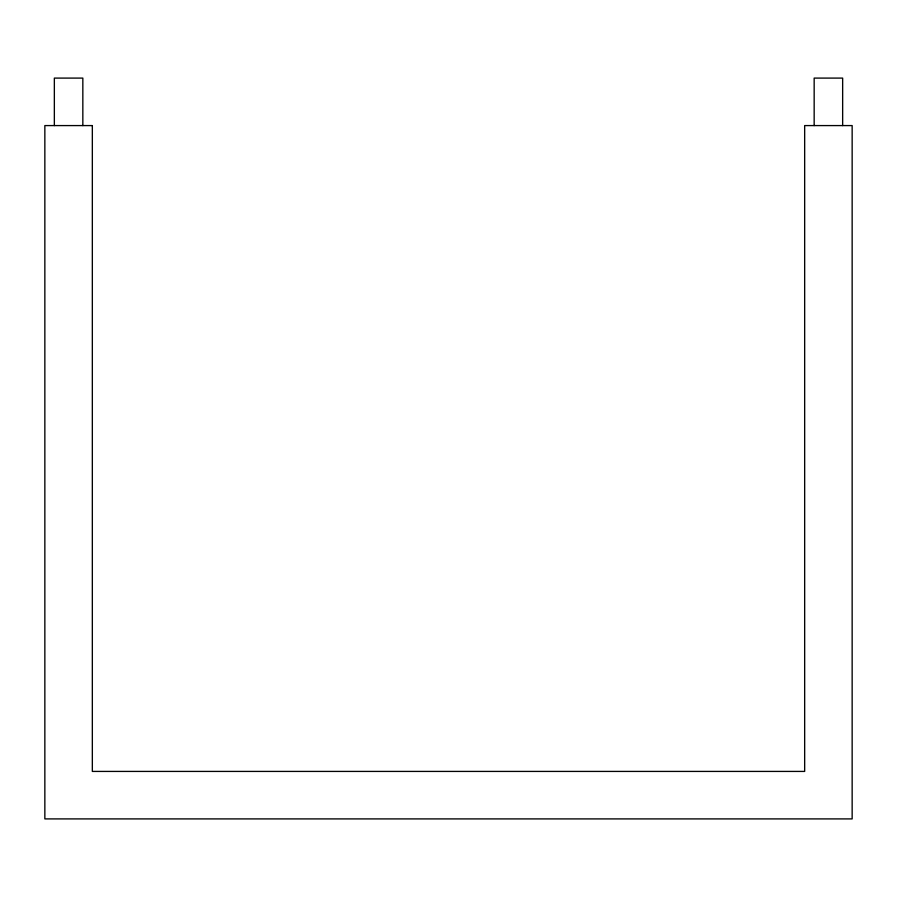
<?xml version="1.0" encoding="UTF-8"?>
<svg xmlns="http://www.w3.org/2000/svg" width="897" height="897" viewBox="0 0 897 897"><rect width="100%" height="100%" fill="white"/><g stroke="black" fill="none" stroke-linecap="round" stroke-linejoin="round"><path stroke-width="1.35" d="M842.653 125.58L842.653 78.095L814.162 78.095L814.162 125.58M82.838 125.58L82.838 78.095L54.347 78.095L54.347 125.58M92.335 125.58L44.85 125.58L44.85 818.905L852.15 818.905L852.15 125.58L804.665 125.58L804.665 771.42L92.335 771.42L92.335 125.58"/></g></svg>
